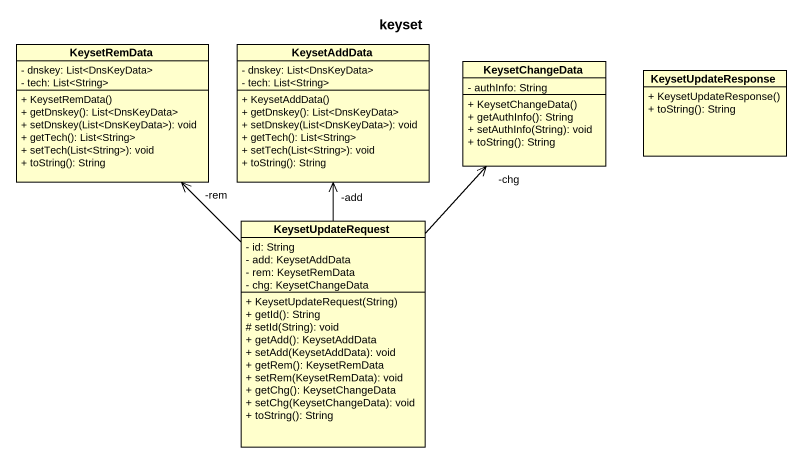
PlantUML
@startuml
title keyset
hide circle
hide empty members
skinparam classAttributeIconSize 0
class KeysetRemData {
  - dnskey: List<DnsKeyData>
  - tech: List<String>
  + KeysetRemData()
  + getDnskey(): List<DnsKeyData>
  + setDnskey(List<DnsKeyData>): void
  + getTech(): List<String>
  + setTech(List<String>): void
  + toString(): String
}
class KeysetAddData {
  - dnskey: List<DnsKeyData>
  - tech: List<String>
  + KeysetAddData()
  + getDnskey(): List<DnsKeyData>
  + setDnskey(List<DnsKeyData>): void
  + getTech(): List<String>
  + setTech(List<String>): void
  + toString(): String
}
class KeysetChangeData {
  - authInfo: String
  + KeysetChangeData()
  + getAuthInfo(): String
  + setAuthInfo(String): void
  + toString(): String
}
class KeysetUpdateResponse {
  + KeysetUpdateResponse()
  + toString(): String
}
class KeysetUpdateRequest {
  - id: String
  - add: KeysetAddData
  - rem: KeysetRemData
  - chg: KeysetChangeData
  + KeysetUpdateRequest(String)
  + getId(): String
  # setId(String): void
  + getAdd(): KeysetAddData
  + setAdd(KeysetAddData): void
  + getRem(): KeysetRemData
  + setRem(KeysetRemData): void
  + getChg(): KeysetChangeData
  + setChg(KeysetChangeData): void
  + toString(): String
}
KeysetUpdateRequest -up-> "-rem" KeysetRemData
KeysetUpdateRequest -up-> "-add" KeysetAddData
KeysetUpdateRequest -up-> "-chg" KeysetChangeData
@enduml
